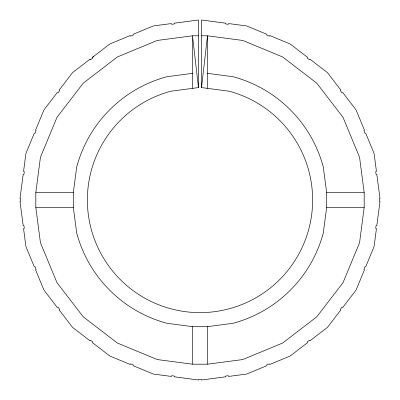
<?xml version="1.0" encoding="UTF-8"?>
<svg xmlns="http://www.w3.org/2000/svg" width="400" height="400" viewBox="0 0 400 400"><rect width="100%" height="100%" fill="white"/><g stroke="black" fill="none" stroke-linecap="round" stroke-linejoin="round"><path stroke-width="0.6" d="M90.03 59.155L90.505 59.77L92.89 57.945L92.43 57.35L109.9 43.945L130.245 35.52L130.53 36.21L133.305 35.06L133.02 34.37L153.36 25.94L171.44 23.565L171.535 24.305L174.515 23.915L174.415 23.17L198.5 20L198.5 87.575L170.85 91.215A112.625 112.625 0 0 0 107.745 264.6A112.625 112.625 0 0 0 292.255 264.6A112.625 112.625 0 0 0 229.15 91.215L201.5 87.575L207.51 35.805L242.75 40.445L282.59 56.95L316.8 83.2L343.05 117.41L359.555 157.25L364.195 192.49L364.195 207.51L359.555 242.75L343.05 282.59L316.8 316.8L282.59 343.05L242.75 359.555L207.51 364.195L192.49 364.195L157.25 359.555L117.41 343.05L83.2 316.8L56.95 282.59L40.445 242.75L35.805 207.51L35.805 192.49L40.445 157.25L56.95 117.41L83.2 83.2L117.41 56.95L157.25 40.445L192.49 35.805L198.5 35.805M207.51 73.35L233.035 76.71A127.64 127.64 0 0 1 323.29 166.965L326.65 192.49L326.65 207.51L323.29 233.035A127.64 127.64 0 0 1 233.035 323.29L207.51 326.65L192.49 326.65L166.965 323.29A127.64 127.64 0 0 1 76.71 233.035L73.35 207.51L73.35 192.49L76.71 166.965A127.64 127.64 0 0 1 166.965 76.71L192.49 73.35M92.465 57.395L93.685 56.385M90.05 59.175L72.58 72.58L59.175 90.05L59.77 90.505L57.945 92.89L57.35 92.43L43.945 109.9L35.52 130.245L36.21 130.53L35.06 133.305L34.37 133.02L25.94 153.36L23.565 171.44L24.305 171.535L23.915 174.515L23.17 174.415L20 198.5L20.555 198.5L20.555 201.5L20 201.5L23.17 225.585L23.915 225.485L24.305 228.465L23.565 228.56L25.94 246.64L34.37 266.98L35.06 266.695L36.21 269.47L35.52 269.755L43.945 290.1L57.35 307.57L57.945 307.11L59.77 309.495L59.175 309.95L72.58 327.42L90.05 340.825L90.505 340.23L92.89 342.055L92.43 342.65L109.9 356.055L130.245 364.48L130.53 363.79L133.305 364.94L133.02 365.63L153.36 374.06L171.44 376.435L171.535 375.695L174.515 376.085L174.415 376.83L198.5 380L198.5 379.445L201.5 379.445L201.5 380L225.585 376.83L225.485 376.085L228.465 375.695L228.56 376.435L246.64 374.06L266.98 365.63L266.695 364.94L269.47 363.79L269.755 364.48L290.1 356.055L307.57 342.65L307.11 342.055L309.495 340.23L309.95 340.825L327.42 327.42L340.825 309.95L340.23 309.495L342.055 307.11L342.65 307.57L356.055 290.1L364.48 269.755L363.79 269.47L364.94 266.695L365.63 266.98L374.06 246.64L376.435 228.56L375.695 228.465L376.085 225.485L376.83 225.585L380 201.5L379.445 201.5L379.445 198.5L380 198.5L376.83 174.415L376.085 174.515L375.695 171.535L376.435 171.44L374.06 153.36L365.63 133.02L364.94 133.305L363.79 130.53L364.48 130.245L356.055 109.9L342.65 92.43L342.055 92.89L340.23 90.505L340.825 90.05L327.42 72.58L309.95 59.175L309.495 59.77L307.11 57.945L307.57 57.35L290.1 43.945L269.755 35.52L269.47 36.21L266.695 35.06L266.98 34.37L246.64 25.94L228.56 23.565L228.465 24.305L225.485 23.915L225.585 23.17L201.5 20L201.5 87.575M201.5 35.805L207.51 35.805L207.51 88.365M35.805 192.49L73.35 192.49M326.65 192.49L364.195 192.49M35.805 207.51L73.35 207.51M326.65 207.51L364.195 207.51M198.5 87.575L192.49 35.805L192.49 88.365M207.51 326.65L207.51 364.195M192.49 326.65L192.49 364.195"/></g></svg>
